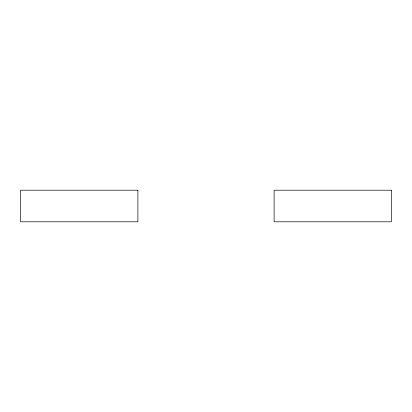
<?xml version="1.0" encoding="UTF-8"?>
<svg xmlns="http://www.w3.org/2000/svg" width="412" height="412" viewBox="0 0 412 412"><rect width="100%" height="100%" fill="white"/><g stroke="black" fill="none" stroke-linecap="round" stroke-linejoin="round"><path stroke-width="0.62" d="M137.886 190.21L20.6 190.21L20.6 221.79L137.886 221.79L137.886 190.21M391.4 190.21L274.114 190.21L274.114 221.79L391.4 221.79L391.4 190.21"/></g></svg>
